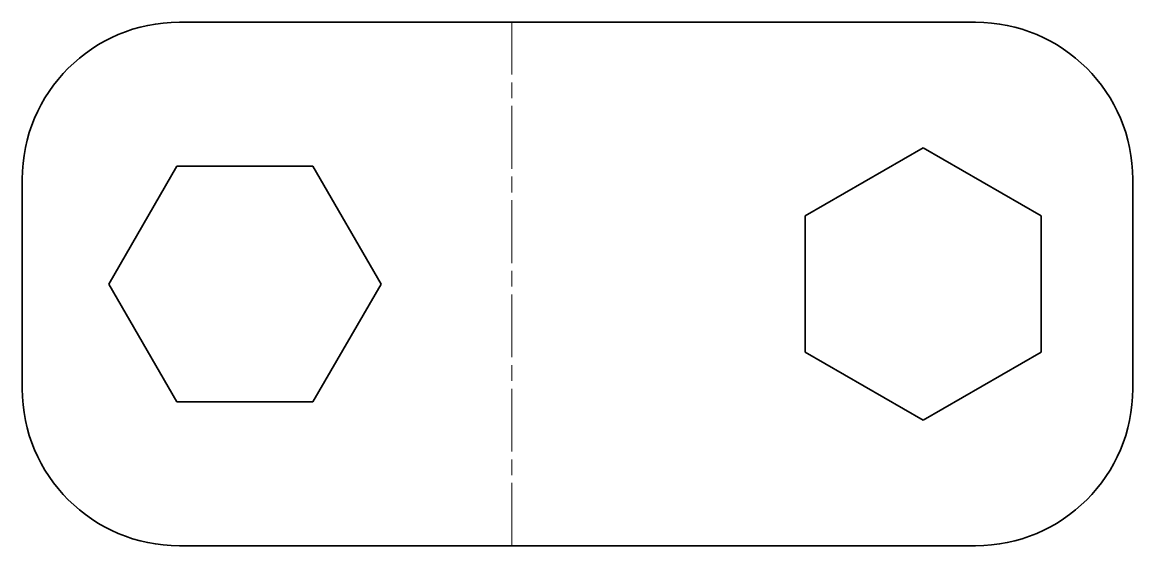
# Model space of a CAD drawing. Header units: millimetres. Extents: x 0 to 42.4, y 0 to 20.
import ezdxf

# ---------------------------------------------------------------- set-up
doc = ezdxf.new("R2010")
doc.units = ezdxf.units.MM
doc.linetypes.add('Chain', pattern=[13.68, 9.12, -1.14, 2.28, -1.14])
doc.layers.add('SIMUMAK Bend Centerline (ISO)', color=7, linetype='Chain', lineweight=9)
doc.layers.add('SIMUMAK Visible (ISO)', color=7, linetype='Continuous', lineweight=35)

# ---------------------------------------------------------------- blocks, each defined once
blk = doc.blocks.new('SIL-027-HBRA-01_Sheet_SIL-027-HBRA-01 (Desplegada)')
at = {"layer": 'SIMUMAK Bend Centerline (ISO)', "ltscale": 0.263158}
blk.add_line((-2.5, -10), (-2.5, 10), dxfattribs=at)
at = {"layer": 'SIMUMAK Visible (ISO)'}
for p, q in [((-15.196, 10), (15.196, 10)), ((8.696, 2.598), (13.196, 5.196)), ((13.196, 5.196), (17.696, 2.598)), ((-17.893, 0), (-15.295, 4.5)), ((-15.295, 4.5), (-10.098, 4.5)), ((-10.098, 4.5), (-7.5, 0)), ((-21.196, -4), (-21.196, 4)), ((21.196, 4), (21.196, -4)), ((8.696, -2.598), (8.696, 2.598)), ((17.696, 2.598), (17.696, -2.598)), ((-15.295, -4.5), (-17.893, 0)), ((-7.5, 0), (-10.098, -4.5)), ((13.196, -5.196), (8.696, -2.598)), ((17.696, -2.598), (13.196, -5.196)), ((-10.098, -4.5), (-15.295, -4.5)), ((15.196, -10), (-15.196, -10))]:
    blk.add_line(p, q, dxfattribs=at)
at = {"layer": 'SIMUMAK Visible (ISO)', "extrusion": (0, 0, -1)}
for centre, start, end in [((15.196, 4), 0, 90), ((-15.196, 4), 90, 180), ((15.196, -4), 270, 0), ((-15.196, -4), 180, 270)]:
    blk.add_arc(centre, 6, start, end, dxfattribs=at)

msp = doc.modelspace()

# ---------------------------------------------------------------- block references
msp.add_blockref('SIL-027-HBRA-01_Sheet_SIL-027-HBRA-01 (Desplegada)', (21.196, 10))

doc.saveas('drawing.dxf')
